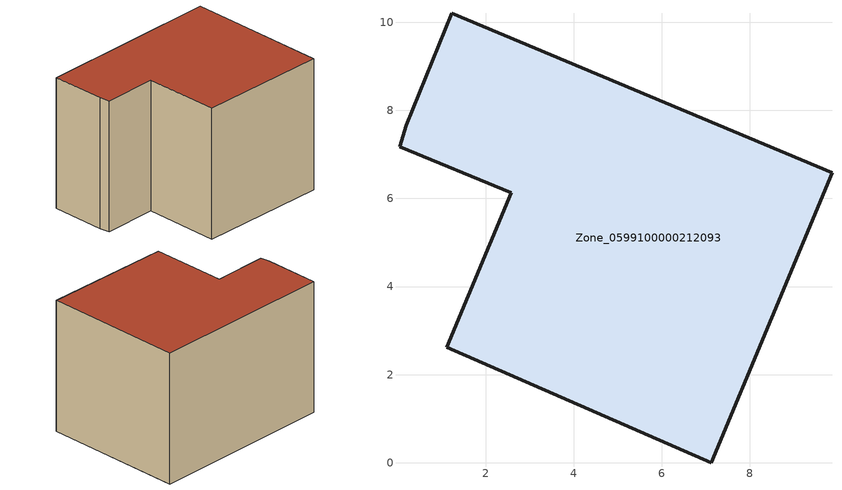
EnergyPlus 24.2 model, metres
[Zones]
Zone_0599100000212093
 floor ground (C_G): 0.04,7.18 0.19,7.66 1.23,10.2 9.86,6.59 7.12,0 1.12,2.62 2.58,6.13 z0
 wall outside (C_F): 7.12,0 9.86,6.59 1.23,10.2 0.19,7.66 0.04,7.18 2.58,6.13 1.12,2.62 7.12,0 z0:6.76
 roof outside (C_R): 0.19,7.66 0.04,7.18 2.58,6.13 1.12,2.62 7.12,0 9.86,6.59 1.23,10.2 z6.76
[BUILDING]
Pand.0599100000212093: North Axis=0; Terrain=City; Loads Convergence Tolerance Value=0.04; Temperature Convergence Tolerance Value=0.4; Solar Distribution=FullExterior; Maximum Number of Warmup Days=25; Minimum Number of Warmup Days=1
[Site:Location]
Rotterdam.The.Hague.AP_ZH_NLD Design_Conditions: Latitude=51.96; Longitude=4.45; Time Zone=1; Elevation=-4.5
[SITE:GROUNDTEMPERATURE:BUILDINGSURFACE]
18, 18, 18, 18, 18, 18, 18, 18, 18, 18, 18, 18
[MATERIAL] Thermal Absorptance=0.9; Solar Absorptance=0.7; Visible Absorptance=0.7
Name | Roughness | Thickness | Conductivity | Density | Specific Heat
G.TC.1965-1974 | MediumSmooth | 0.15 | 0.882353 | 540 | 1210
F.TC.1965-1974 | Rough | 0.3 | 0.697674 | 1920 | 840
R.TC.1965-1974 | MediumRough | 0.2 | 0.232558 | 1500 | 1000
[CONSTRUCTION]
C_G: G.TC.1965-1974
C_F: F.TC.1965-1974
C_R: R.TC.1965-1974
[ZONE]
Zone_0599100000212093: Type=1; Multiplier=1; Ceiling Height=Autocalculate; Volume=Autocalculate; Floor Area=autocalculate; Part of Total Floor Area=Yes
[ZONEINFILTRATION:DESIGNFLOWRATE]
Infil_Zone_0599100000212093: Zone or ZoneList or Space or SpaceList=Zone_0599100000212093; Schedule=AlwaysOn; Design Flow Rate Calculation Method=Flow/Area; Flow Rate per Floor Area=0.003; Constant Term Coefficient=1; Temperature Term Coefficient=0; Velocity Term Coefficient=0; Velocity Squared Term Coefficient=0
[HVACTEMPLATE:ZONE:IDEALLOADSAIRSYSTEM]
Zone_0599100000212093: Maximum Heating Supply Air Temperature=50; Minimum Cooling Supply Air Temperature=13; Maximum Heating Supply Air Humidity Ratio=0.0156; Minimum Cooling Supply Air Humidity Ratio=0.0077; Heating Limit=NoLimit; Cooling Limit=NoLimit; Dehumidification Control Type=ConstantSensibleHeatRatio; Cooling Sensible Heat Ratio=0.7; Dehumidification Setpoint=60; Humidification Control Type=None; Humidification Setpoint=30; Outdoor Air Method=None; Outdoor Air Flow Rate per Person=0.00944; Outdoor Air Flow Rate per Zone Floor Area=0; Outdoor Air Flow Rate per Zone=0; Demand Controlled Ventilation Type=None; Outdoor Air Economizer Type=NoEconomizer; Heat Recovery Type=None; Sensible Heat Recovery Effectiveness=0.7; Latent Heat Recovery Effectiveness=0.65
[ZONECONTROL:THERMOSTAT]
ThermostatControl_Zone_0599100000212093: Zone or ZoneList=Zone_0599100000212093; Control Type Schedule=DualSetpointControlType; Control 1=Thermostat_Zone_0599100000212093; Temperature Difference Between Cutout And Setpoint=0
[THERMOSTATSETPOINT:DUALSETPOINT]
Thermostat_Zone_0599100000212093: Heating Setpoint Temperature Schedule=HeatingSetpoint_Zone_0599100000212093; Cooling Setpoint Temperature Schedule=CoolingSetpoint_Zone_0599100000212093
[SCHEDULE:COMPACT]
HeatingSetpoint_Zone_0599100000212093: Through: 12/31, For: AllDays, Until: 24:00, 21
CoolingSetpoint_Zone_0599100000212093: Through: 12/31, For: AllDays, Until: 24:00, 24
DualSetpointControlType: Through: 12/31, For: AllDays, Until: 24:00, 4
AlwaysOn: Through: 12/31, For: AllDays, Until: 24:00, 1
